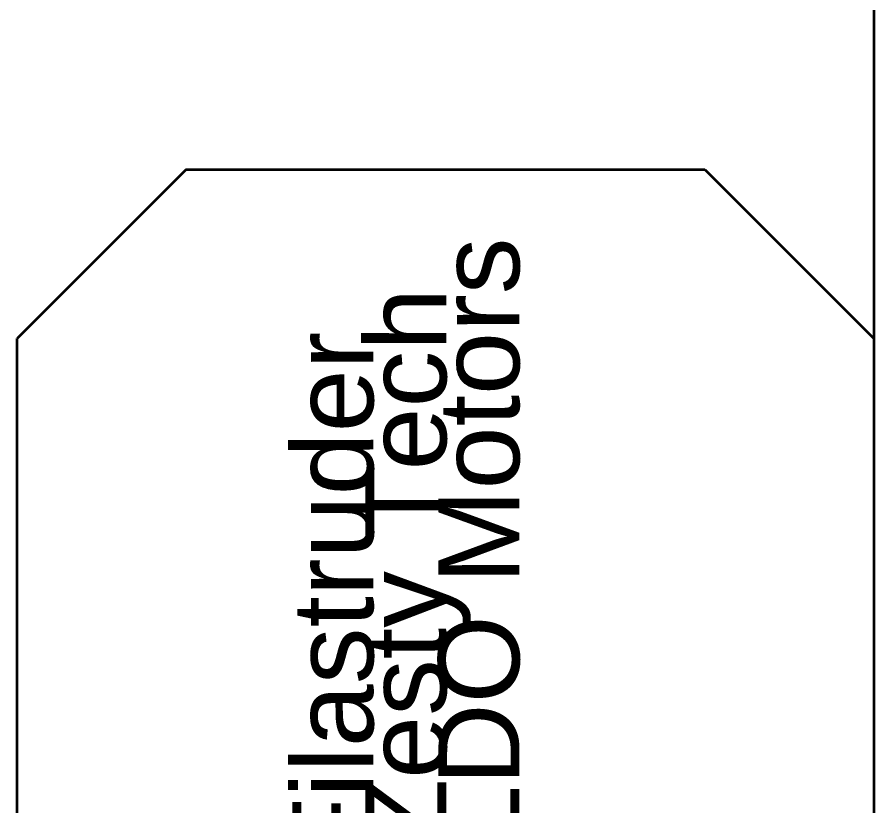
# Model space of a CAD drawing. Header units: inches. Extents: x 1.3 to 45, y 0.7 to 28.7.
# Drawn here: x 43.309 to 45, y 25.38 to 26.936 of the extents above; entities that cross this region are included whole.
import ezdxf

# ---------------------------------------------------------------- set-up
doc = ezdxf.new("R2010")
doc.units = ezdxf.units.IN
doc.header["$LTSCALE"] = 2.666666666666667
doc.header["$MEASUREMENT"] = 0
doc.layers.get('0').update_dxf_attribs({"lineweight": 25})
doc.layers.add('TITLE', color=7, linetype='Continuous', lineweight=35)
doc.layers.add('Title (ANSI)', color=7, linetype='Continuous', lineweight=50)
doc.styles.add('Note Text (ANSI)', font='tahoma.ttf')
doc.styles.add('Text Style133', font='tahoma.ttf', dxfattribs={"width": 0.8999999761581421})
doc.styles.add('Text Style260', font='tahomabd.ttf', dxfattribs={"width": 0.8999999761581421})
doc.styles.add('Text Style71', font='tahoma.ttf')

# ---------------------------------------------------------------- blocks, each defined once
blk = doc.blocks.new('Borders B-Size')
at = {"layer": 'TITLE'}
blk.add_line((16.875, 10.625), (16.875, 0.3750000000000016), dxfattribs=at)
blk = doc.blocks.new('Title Blocks 3DPW')
at = {"layer": 'TITLE'}
for p, q in [((16.12056226283552, 10.02487578178808), (15.99556226283551, 9.899875781788078)), ((16.12056226283552, 10.02487578178808), (16.50460035672961, 10.02487578178808)), ((16.50460035672961, 10.02487578178808), (16.62960035672961, 9.899875781788078)), ((15.99556226283551, 7.906850746068799), (15.99556226283551, 9.899875781788078))]:
    blk.add_line(p, q, dxfattribs=at)
at = {"layer": 'TITLE', "color": 7, "style": 'Text Style133', "width": 0.9}
blk.add_attdef('PART_NUMBER_001', (16.56688816874242, 3.073301468613359), '', height=0.1000000031914298, rotation=90, dxfattribs=at)
at = {"layer": 'TITLE', "color": 7, "style": 'Text Style71'}
blk.add_attdef('DESCRIPTION_001', (16.59464474833814, 0.3912227012866832), '', height=0.1399999997747226, rotation=89.99999999998299, dxfattribs=at)
at = {"layer": 'Title (ANSI)', "insert": (16.19921986180487, 7.914825621325694), "char_height": 0.1000000031914298, "width": 2.944852059000032, "attachment_point": 1, "rotation": 90, "line_spacing_factor": 0.5400000214576721, "style": 'Note Text (ANSI)'}
blk.add_mtext('\\fSegoe UI Symbol|b0|i0;\\H0.0400;●\\fSegoe UI Symbol|b0|i0;\\H0.0600; \\fArial|b0|i0;\\H0.0600;3D Fused              \\fSegoe UI Symbol|b0|i0;\\H0.0400;●\\fSegoe UI Symbol|b0|i0;\\H0.0600; \\fArial|b0|i0;\\H0.0600;Keenovo               \\fSegoe UI Symbol|b0|i0;\\H0.0400;●\\fSegoe UI Symbol|b0|i0;\\H0.0600; \\fArial|b0|i0;\\H0.0600;Filastruder \\fSegoe UI Symbol|b0|i0;\\H0.0600;\\P\\fSegoe UI Symbol|b0|i0;\\H0.0400;●\\fSegoe UI Symbol|b0|i0;\\H0.0600; \\fArial|b0|i0;\\H0.0600;Atomic Filament    \\fSegoe UI Symbol|b0|i0;\\H0.0400;●\\fSegoe UI Symbol|b0|i0;\\H0.0600; \\fArial|b0|i0;\\H0.0600;Repkord                \\fSegoe UI Symbol|b0|i0;\\H0.0400;●\\fSegoe UI Symbol|b0|i0;\\H0.0600; \\fArial|b0|i0;\\H0.0600;Zesty Tech\\P\\fSegoe UI Symbol|b0|i0;\\H0.0400;●\\fSegoe UI Symbol|b0|i0;\\H0.0600; \\fArial|b0|i0;\\H0.0600;Capricorn              \\fSegoe UI Symbol|b0|i0;\\H0.0400;●\\fSegoe UI Symbol|b0|i0;\\H0.0600; \\fArial|b0|i0;\\H0.0600;Wham Bam           \\fSegoe UI Symbol|b0|i0;\\H0.0400;●\\fSegoe UI Symbol|b0|i0;\\H0.0600; \\fArial|b0|i0;\\H0.0600;LDO Motors\\P\\fSegoe UI Symbol|b0|i0;\\H0.0400;●\\fSegoe UI Symbol|b0|i0;\\H0.0600; \\fArial|b0|i0;\\H0.0600;Buildtak                 \\fSegoe UI Symbol|b0|i0;\\H0.0400;●\\fSegoe UI Symbol|b0|i0;\\H0.0600; \\fArial|b0|i0;\\H0.0600;Slice Eng\\P\\fArial|b0|i0;\\H0.0600;\\P\\fArial|b0|i0;\\H0.0600;\\P\\fArial|b0|i0;\\H0.0600;\\P\\fTahoma|b1|i0;\\H0.0850;\\P', dxfattribs=at)
at = {"layer": 'Title (ANSI)', "color": 7, "style": 'Text Style260', "width": 0.9}
blk.add_attdef('CUSTOMER_001', (16.23920807644805, 0.3972007583186815), '', height=0.1700000030787911, rotation=90, dxfattribs=at)

msp = doc.modelspace()

# ---------------------------------------------------------------- block references
at = {"xscale": 2.666666666666667, "yscale": 2.666666666666667, "zscale": 2.666666666666667}
for name, p in [('Borders B-Size', (0, 0)), ('Title Blocks 3DPW', (0.6543990487210017, -0.09735791630362949))]:
    msp.add_blockref(name, p, dxfattribs=at)

doc.saveas('drawing.dxf')
